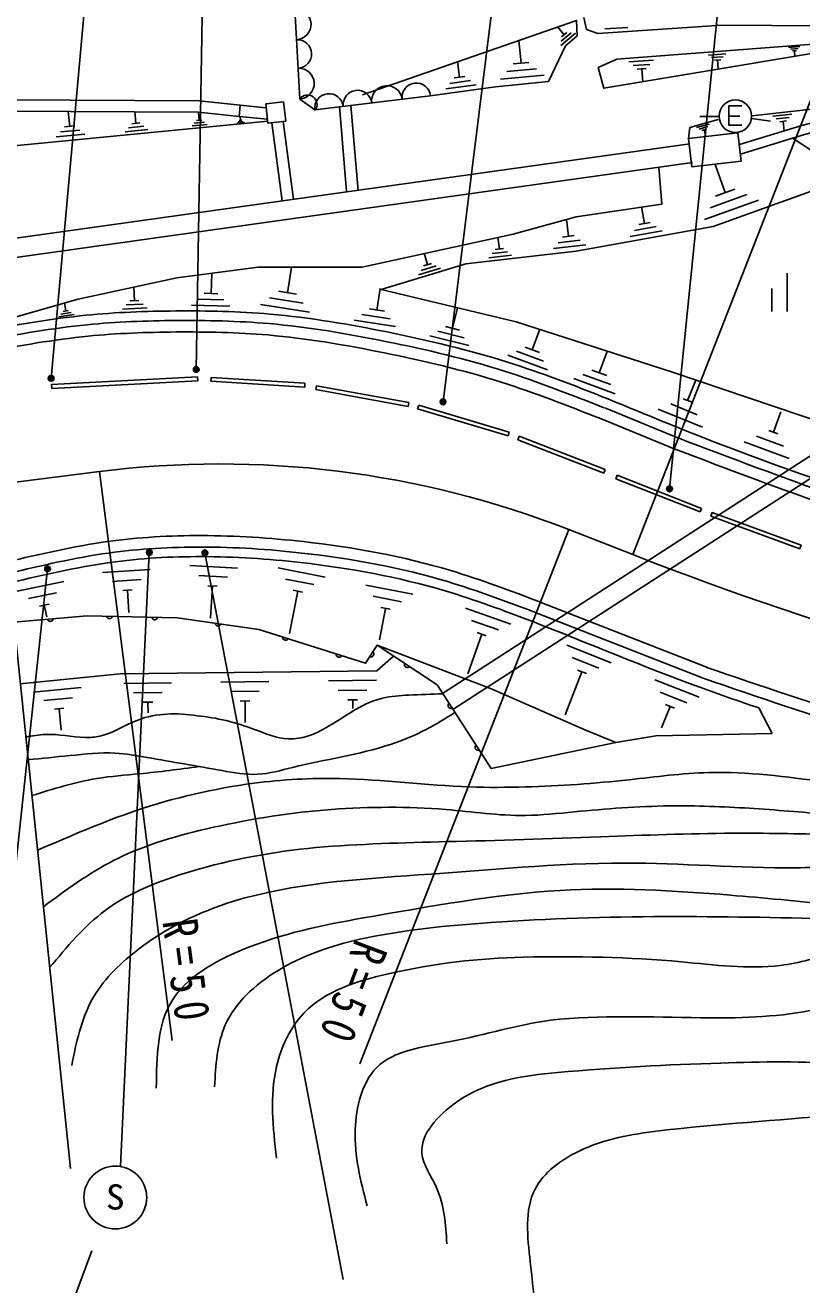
# Model space of a CAD drawing. Units: millimetres, scale not verified. Extents: x 40000 to 680000, y 20000 to 380000.
# Drawn here: x 73898 to 114496, y 254742 to 320632 of the extents above; entities that cross this region are included whole.
import ezdxf
from ezdxf.enums import TextEntityAlignment as Align

# ---------------------------------------------------------------- set-up
doc = ezdxf.new("R2010")
doc.units = ezdxf.units.MM
doc.header["$LTSCALE"] = 1000
doc.layers.add('M-BGD', color=7, linetype='Continuous', lineweight=25)
doc.styles.add('ＭＳ ゴシック', font='')
doc.styles.get('ＭＳ ゴシック').set_extended_font_data('MS Gothic')

msp = doc.modelspace()

# ---------------------------------------------------------------- linework, layer by layer
at = {"layer": 'M-BGD'}
for p, q in [((75252, 302158), (77921, 331686)), ((82839, 302624), (83199, 324442)), ((107581, 296373), (110312, 323510)), ((98411, 322372), (95740, 300927)), ((88001, 321472), (88247, 316770)), ((102071, 320134), (101737, 320532)), ((101914, 319793), (102435, 320230)), ((102209, 320250), (101934, 320018)), ((105404, 320517), (104207, 320435)), ((105658, 292938), (116585, 320878)), ((99819, 318646), (99702, 319836)), ((102660, 320210), (101894, 319567)), ((109624, 319069), (110521, 319137)), ((110389, 318983), (109778, 318937)), ((113802, 319467), (114400, 319513)), ((114312, 319410), (113905, 319379)), ((114008, 319290), (114223, 319307)), ((114116, 319299), (114139, 318987)), ((96603, 317910), (96491, 318734)), ((99077, 318203), (100633, 318356)), ((100231, 318686), (99407, 318605)), ((105451, 318708), (106747, 318807)), ((106555, 318584), (105674, 318517)), ((105897, 318325), (106364, 318361)), ((106130, 318343), (106182, 317669)), ((109933, 318804), (110256, 318828)), ((110094, 318816), (110130, 318350)), ((96099, 317583), (97177, 317730)), ((96889, 317949), (96318, 317871)), ((101036, 318026), (98747, 317801)), ((89035, 316204), (95069, 316942)), ((97465, 317511), (95880, 317294)), ((85142, 316447), (85076, 315851)), ((85133, 316448), (86497, 316317)), ((88247, 316770), (89035, 316204)), ((90331, 316374), (90698, 311934)), ((90929, 316424), (91296, 311984)), ((76223, 315333), (76147, 316110)), ((79681, 315497), (79621, 316118)), ((83136, 315669), (82849, 315641)), ((82992, 315655), (82952, 316069)), ((85076, 315851), (86565, 315708)), ((85228, 315655), (85084, 315641)), ((85156, 315648), (85136, 315855)), ((110174, 315864), (109174, 315856)), ((110684, 315870), (111262, 315870)), ((111866, 315752), (112857, 315614)), ((112988, 315867), (113981, 315977)), ((113840, 315801), (113164, 315726)), ((113341, 315584), (113699, 315624)), ((86576, 315603), (70754, 314073)), ((75738, 315045), (76753, 315143)), ((76491, 315359), (75954, 315307)), ((80316, 315172), (79121, 315057)), ((79294, 315266), (80106, 315345)), ((79896, 315517), (79466, 315476)), ((83415, 315439), (82619, 315362)), ((82734, 315502), (83275, 315554)), ((85367, 315540), (84969, 315501)), ((85027, 315571), (85297, 315597)), ((86783, 315516), (87323, 311447)), ((87378, 315595), (87918, 311526)), ((108987, 315273), (109661, 315463)), ((109583, 315325), (109125, 315196)), ((109264, 315118), (109506, 315187)), ((109385, 315152), (109484, 314802)), ((113520, 315604), (113577, 315087)), ((71223, 309189), (108646, 314431)), ((77015, 314928), (75522, 314783)), ((115220, 313945), (114042, 314710)), ((71362, 308199), (108785, 313441)), ((110496, 311878), (109968, 313347)), ((109698, 311082), (111618, 311772)), ((111004, 312061), (109988, 311696)), ((106271, 310264), (106115, 311135)), ((112232, 311482), (109409, 310468)), ((102298, 309588), (102196, 310466)), ((107204, 309879), (105531, 309579)), ((105751, 309895), (106888, 310099)), ((106573, 310319), (105970, 310210)), ((98685, 308920), (98613, 309540)), ((103206, 309146), (101517, 308949)), ((101756, 309251), (102904, 309385)), ((102602, 309623), (101994, 309552)), ((94930, 308111), (94748, 308708)), ((99325, 308608), (98133, 308469)), ((98302, 308682), (99112, 308777)), ((98899, 308945), (98470, 308895)), ((87610, 306640), (87815, 307977)), ((95615, 307918), (94467, 307569)), ((94595, 307808), (95376, 308046)), ((95136, 308173), (94723, 308048)), ((83615, 306599), (83649, 307638)), ((113735, 307652), (113735, 305652)), ((79609, 306227), (79577, 306902)), ((83974, 306587), (83255, 306610)), ((88073, 306569), (87147, 306711)), ((92283, 305733), (92457, 306863)), ((112935, 306852), (112935, 305652)), ((76018, 305683), (75955, 306094)), ((80278, 305842), (78980, 305780)), ((79177, 305998), (80060, 306040)), ((79843, 306238), (79375, 306216)), ((84593, 305926), (82594, 305992)), ((82925, 306301), (84284, 306257)), ((88769, 305620), (86199, 306015)), ((86673, 306363), (88421, 306095)), ((92674, 305672), (91892, 305793)), ((96238, 304779), (96504, 305838)), ((76452, 305490), (75661, 305369)), ((75768, 305515), (76306, 305597)), ((76160, 305704), (75875, 305661)), ((93263, 304870), (91089, 305204)), ((91490, 305498), (92969, 305271)), ((95464, 304627), (96849, 304279)), ((96605, 304687), (95872, 304871)), ((100406, 303652), (100800, 304726)), ((97093, 303871), (95056, 304383)), ((100778, 303515), (100034, 303788)), ((101196, 302612), (99131, 303370)), ((99582, 303579), (100987, 303064)), ((103909, 302443), (104321, 303566)), ((104298, 302301), (103521, 302586)), ((75278, 301828), (82914, 302233)), ((75278, 301828), (75289, 301628)), ((75289, 301628), (82925, 302033)), ((82914, 302233), (82925, 302033)), ((83620, 302207), (83608, 302008)), ((83608, 302008), (88513, 301704)), ((83620, 302207), (88525, 301904)), ((88525, 301904), (88513, 301704)), ((89130, 301775), (89094, 301578)), ((89130, 301775), (93960, 300890)), ((104735, 301356), (102576, 302149)), ((103048, 302367), (104516, 301828)), ((108526, 300999), (108958, 302058)), ((89094, 301578), (93924, 300693)), ((95716, 285676), (120556, 301737)), ((93960, 300890), (93924, 300693)), ((94469, 300758), (94411, 300567)), ((94411, 300567), (99140, 299151)), ((94469, 300758), (99197, 299342)), ((96259, 284836), (121092, 300893)), ((104193, 300608), (108051, 299033)), ((109305, 299601), (106990, 300546)), ((109031, 300253), (107642, 300820)), ((108757, 300905), (108294, 301094)), ((103966, 300052), (107824, 298477)), ((113009, 299336), (113403, 300404)), ((99197, 299342), (99140, 299151)), ((113244, 299250), (112774, 299423)), ((99717, 299135), (99645, 298948)), ((99645, 298948), (104146, 297204)), ((99717, 299135), (104218, 297390)), ((113836, 297965), (111490, 298830)), ((113540, 298608), (112132, 299127)), ((72561, 296615), (77781, 297280)), ((77781, 297280), (81573, 267521)), ((104218, 297390), (104146, 297204)), ((104851, 297086), (104778, 296900)), ((104778, 296900), (109183, 295171)), ((104851, 297086), (109256, 295358)), ((109256, 295358), (109183, 295171)), ((109818, 295133), (109749, 294945)), ((109749, 294945), (114388, 293248)), ((109818, 295133), (114457, 293436)), ((91386, 266307), (102313, 294247)), ((102313, 294247), (105658, 292938)), ((114457, 293436), (114388, 293248)), ((78883, 260955), (80387, 293043)), ((83292, 293034), (90519, 255028)), ((75070, 292192), (71728, 261099)), ((77933, 292000), (80428, 292160)), ((82502, 292370), (84998, 292221)), ((87119, 292249), (89572, 291767)), ((73474, 291030), (75924, 291528)), ((78464, 291533), (79961, 291629)), ((82972, 291841), (84469, 291752)), ((83441, 291312), (83940, 291282)), ((83691, 291297), (83590, 289615)), ((87513, 291662), (88985, 291372)), ((91703, 291347), (94156, 290865)), ((74063, 290640), (75533, 290939)), ((78995, 291066), (79494, 291098)), ((79245, 291082), (79320, 289910)), ((88153, 291027), (87717, 288810)), ((87908, 291075), (88398, 290978)), ((92097, 290760), (93569, 290471)), ((74653, 290250), (75143, 290349)), ((74898, 290299), (75023, 289684)), ((92736, 290125), (92415, 288488)), ((92491, 290173), (92982, 290077)), ((96919, 290136), (99277, 289307)), ((100822, 290459), (109561, 287026)), ((97225, 289498), (98640, 289001)), ((100603, 289900), (109342, 286467)), ((97766, 288778), (97038, 286706)), ((97531, 288861), (98002, 288695)), ((102207, 288196), (104534, 287282)), ((102490, 287548), (103886, 286999)), ((103005, 286808), (102124, 284565)), ((102773, 286899), (103238, 286716)), ((74330, 285748), (76818, 285994)), ((79055, 286202), (81554, 286232)), ((84127, 286264), (86627, 286294)), ((89756, 286332), (92256, 286362)), ((106809, 286388), (109136, 285474)), ((74877, 285300), (76370, 285447)), ((79561, 285708), (81060, 285726)), ((84633, 285770), (86133, 285788)), ((90262, 285838), (91762, 285856)), ((90768, 285344), (91268, 285350)), ((91018, 285347), (91024, 284885)), ((107092, 285740), (108488, 285191)), ((75424, 284851), (75921, 284901)), ((75673, 284876), (75783, 283763)), ((80067, 285214), (80567, 285220)), ((80317, 285217), (80323, 284663)), ((85139, 285276), (85639, 285282)), ((85389, 285279), (85403, 284149)), ((107607, 285000), (107163, 283871)), ((107374, 285092), (107840, 284909)), ((112954, 283587), (112242, 284919)), ((77389, 256511), (71543, 240882))]:
    msp.add_line(p, q, dxfattribs=at)
for points in [[(69230, 328791), (72561, 296615), (76265, 260824)], [(95069, 316942), (98491, 317410), (101248, 317681), (102135, 319552), (102750, 320069), (102725, 320881), (91524, 316992)], [(103095, 321029), (103242, 320414), (103833, 320192), (110309, 320635), (120748, 320561)], [(70507, 316606), (72908, 316734), (82999, 316682), (85142, 316447)], [(111364, 316414), (110684, 316414), (110684, 315394), (111364, 315394)], [(117766, 316348), (117346, 316495), (111901, 315890)], [(85076, 315851), (82964, 316083), (72922, 316134), (70539, 316007)], [(117933, 315713), (115634, 312172), (109868, 310100), (102703, 308813), (96937, 308141), (92515, 306798), (99568, 305118), (107741, 302487), (116978, 299352)], [(110123, 315701), (108649, 315285), (108570, 314704)], [(111233, 314388), (114505, 315388), (117788, 316261)], [(111292, 313883), (114642, 314907), (117916, 315778)], [(71704, 304890), (76673, 306294), (81823, 307413), (86077, 307973), (91507, 307973), (99400, 309709), (102703, 310604), (107181, 311276), (107019, 313194)], [(98255, 281748), (95427, 286123), (92296, 288198), (91693, 287255), (86111, 289028), (81849, 289631), (77134, 289744), (73307, 289403)], [(75071, 289560), (75086, 289525), (75107, 289497), (75140, 289470), (75171, 289455), (75208, 289446), (75256, 289450), (75291, 289465), (75319, 289486), (75346, 289518), (75361, 289550), (75370, 289587)], [(78163, 289719), (78174, 289683), (78191, 289653), (78220, 289622), (78250, 289603), (78286, 289590), (78334, 289589), (78370, 289600), (78400, 289618), (78431, 289647), (78450, 289677), (78463, 289712)], [(80520, 289663), (80531, 289627), (80548, 289596), (80578, 289565), (80607, 289547), (80643, 289534), (80691, 289533), (80727, 289544), (80758, 289561), (80788, 289590), (80807, 289620), (80820, 289656)], [(83831, 289350), (83838, 289313), (83852, 289281), (83877, 289247), (83904, 289225), (83938, 289208), (83986, 289201), (84023, 289208), (84055, 289222), (84089, 289247), (84111, 289274), (84128, 289308)], [(87363, 288630), (87364, 288592), (87372, 288558), (87391, 288520), (87414, 288494), (87445, 288472), (87491, 288457), (87529, 288458), (87563, 288466), (87601, 288485), (87627, 288508), (87649, 288539)], [(92296, 288198), (98218, 285935), (103121, 283785), (104780, 283106)], [(73641, 286182), (78870, 286700), (92281, 286863), (93152, 287631)], [(90154, 287743), (90155, 287705), (90163, 287671), (90182, 287634), (90205, 287608), (90236, 287585), (90282, 287571), (90320, 287571), (90354, 287579), (90392, 287599), (90418, 287622), (90440, 287653)], [(91914, 287600), (91950, 287591), (91985, 287590), (92027, 287599), (92058, 287614), (92088, 287638), (92113, 287679), (92123, 287715), (92124, 287750), (92115, 287792), (92099, 287823), (92075, 287853)], [(93736, 287243), (93726, 287207), (93725, 287172), (93733, 287130), (93748, 287099), (93772, 287069), (93812, 287042), (93848, 287032), (93883, 287031), (93925, 287039), (93957, 287054), (93986, 287078)], [(96052, 285156), (96029, 285126), (96013, 285095), (96004, 285053), (96006, 285018), (96015, 284981), (96041, 284941), (96071, 284917), (96102, 284902), (96144, 284893), (96179, 284894), (96215, 284904)], [(98255, 281748), (104780, 283106), (106869, 283462), (111245, 283545), (112954, 283587)], [(97467, 282968), (97443, 282938), (97428, 282907), (97419, 282865), (97420, 282830), (97429, 282794), (97455, 282753), (97485, 282730), (97516, 282714), (97558, 282705), (97593, 282707), (97630, 282716)]]:
    msp.add_lwpolyline(points, dxfattribs=at)
for points in [[(120342, 320043), (104820, 318863), (103859, 318419), (104155, 317336)], [(87522, 315604), (86588, 315500), (86475, 316511), (87409, 316615)], [(111333, 313527), (108743, 313224), (108570, 314704), (111161, 315006)]]:
    msp.add_lwpolyline(points, close=True, dxfattribs=at)
for centre, radius in [((111024, 315870), 850), ((82839, 302624), 150), ((82839, 302624), 90), ((82839, 302624), 30), ((75252, 302158), 150), ((75252, 302158), 90), ((75252, 302158), 30), ((95740, 300927), 150), ((95740, 300927), 90), ((95740, 300927), 30), ((107581, 296373), 150), ((107581, 296373), 90), ((107581, 296373), 30), ((80387, 293043), 150), ((80387, 293043), 90), ((80387, 293043), 30), ((83292, 293034), 150), ((83292, 293034), 90), ((83292, 293034), 30), ((75070, 292192), 150), ((75070, 292192), 90), ((75070, 292192), 30), ((78609, 259308), 1642)]:
    msp.add_circle(centre, radius, dxfattribs=at)
for centre, radius, start, end in [((88042, 320673), 800, 272.99704, 92.99704), ((88123, 319125), 750, 272.99704, 92.99704), ((88205, 317577), 800, 272.99704, 92.99704), ((94345, 316854), 750, 6.9776, 186.9776), ((88653, 316478), 500, 324.29331, 144.29331), ((89779, 316295), 750, 6.9776, 186.9776), ((91268, 316477), 750, 6.9776, 186.9776), ((92806, 316665), 800, 6.9776, 186.9776), ((84102, 247681), 50000, 68.64014, 97.26184), ((171219, 460574), 180000, 248.64014, 269.57275)]:
    msp.add_arc(centre, radius, start, end, dxfattribs=at)
for points, knots in [([(71677, 304636), (73472, 304956), (75267, 305276), (77078, 305459), (78635, 305616), (80203, 305671), (81771, 305683), (83415, 305695), (85058, 305659), (86693, 305522), (88778, 305335), (90846, 304984), (92902, 304568), (94994, 304138), (97072, 303649), (99104, 303010), (100881, 302445), (102625, 301780), (104354, 301082), (105649, 300557), (106937, 300020), (108232, 299499), (110938, 298404), (113683, 297410), (116447, 296470), (118930, 295624), (121432, 294834), (123954, 294112), (126315, 293442), (128693, 292835), (131085, 292283), (133849, 291645), (136631, 291081), (139431, 290639), (141195, 290361), (142966, 290131), (144737, 289901)], [0, 0, 0, 0, 1, 1, 1, 2, 2, 2, 3, 3, 3, 4, 4, 4, 5, 5, 5, 6, 6, 6, 7, 7, 7, 8, 8, 8, 9, 9, 9, 10, 10, 10, 11, 11, 11, 12, 12, 12, 12]), ([(71753, 304142), (73539, 304461), (75326, 304780), (77127, 304961), (78669, 305117), (80222, 305171), (81775, 305183), (83402, 305195), (85028, 305159), (86647, 305024), (88714, 304839), (90765, 304490), (92803, 304077), (94879, 303657), (96942, 303171), (98956, 302532), (100720, 301972), (102447, 301294), (104173, 300616)], [0, 0, 0, 0, 1, 1, 1, 2, 2, 2, 3, 3, 3, 4, 4, 4, 5, 5, 5, 6, 6, 6, 6]), ([(71843, 303548), (73619, 303866), (75396, 304184), (77187, 304364), (78711, 304517), (80245, 304571), (81780, 304583), (83386, 304595), (84992, 304560), (86591, 304427), (88638, 304244), (90667, 303898), (92684, 303489), (94740, 303073), (96784, 302592), (98780, 301958), (100534, 301402), (102250, 300727), (103966, 300053)], [0, 0, 0, 0, 1, 1, 1, 2, 2, 2, 3, 3, 3, 4, 4, 4, 5, 5, 5, 6, 6, 6, 6]), ([(108032, 299040), (110773, 297997), (113514, 296953), (116286, 295996), (118773, 295138), (121285, 294349), (123817, 293631), (126187, 292959), (128574, 292348), (130975, 291796), (133747, 291157), (136539, 290596), (139347, 290146), (141048, 289874), (142754, 289642), (144461, 289411)], [0, 0, 0, 0, 1, 1, 1, 2, 2, 2, 3, 3, 3, 4, 4, 4, 5, 5, 5, 5]), ([(107824, 298477), (110570, 297432), (113315, 296387), (116092, 295428), (118589, 294566), (121111, 293775), (123653, 293054), (126033, 292379), (128431, 291766), (130842, 291211), (133625, 290570), (136427, 290006), (139247, 289555), (140960, 289280), (142680, 289047), (144399, 288814)], [0, 0, 0, 0, 1, 1, 1, 2, 2, 2, 3, 3, 3, 4, 4, 4, 5, 5, 5, 5]), ([(72923, 292551), (74666, 292960), (76409, 293368), (78177, 293616), (79813, 293845), (81470, 293937), (83124, 293933), (84902, 293929), (86676, 293815), (88444, 293617), (91047, 293325), (93638, 292852), (96142, 292102), (97718, 291630), (99260, 291048), (100802, 290466)], [0, 0, 0, 0, 1, 1, 1, 2, 2, 2, 3, 3, 3, 4, 4, 4, 5, 5, 5, 5]), ([(73042, 291963), (74772, 292369), (76501, 292776), (78256, 293021), (79866, 293247), (81497, 293337), (83125, 293333), (84878, 293330), (86626, 293217), (88368, 293021), (90943, 292733), (93507, 292265), (95984, 291523), (97546, 291055), (99075, 290478), (100603, 289900)], [0, 0, 0, 0, 1, 1, 1, 2, 2, 2, 3, 3, 3, 4, 4, 4, 5, 5, 5, 5]), ([(112242, 284919), (111216, 285272), (110191, 285625), (109173, 285997), (106232, 287070), (103349, 288298), (100429, 289432), (98920, 290017), (97402, 290577), (95852, 291041), (93396, 291771), (90859, 292228), (88305, 292525), (86584, 292718), (84857, 292830), (83126, 292833), (81520, 292837), (79911, 292748), (78322, 292526), (76578, 292282), (74860, 291878), (73142, 291473)], [0, 0, 0, 0, 1, 1, 1, 2, 2, 2, 3, 3, 3, 4, 4, 4, 5, 5, 5, 6, 6, 6, 7, 7, 7, 7]), ([(109528, 287038), (112381, 286061), (115234, 285084), (118125, 284234), (120879, 283424), (123668, 282730), (126461, 282057), (129440, 281339), (132424, 280645), (135432, 280066), (139222, 279348), (143045, 278805), (146879, 278387), (149427, 278113), (151978, 277894), (154532, 277703), (157223, 277507), (159916, 277336), (162611, 277204), (164852, 277095), (167095, 277012), (169339, 276955), (171709, 276895), (174079, 276862), (176449, 276830)], [0, 0, 0, 0, 1, 1, 1, 2, 2, 2, 3, 3, 3, 4, 4, 4, 5, 5, 5, 6, 6, 6, 7, 7, 7, 8, 8, 8, 8]), ([(109342, 286467), (112200, 285489), (115059, 284510), (117956, 283658), (120719, 282846), (123517, 282149), (126320, 281474), (129310, 280753), (132305, 280057), (135324, 279476), (139126, 278755), (142962, 278210), (146809, 277791), (149365, 277516), (151925, 277296), (154487, 277104), (157183, 276908), (159881, 276737), (162581, 276605), (164827, 276495), (167075, 276412), (169323, 276355), (171694, 276295), (174066, 276263), (176438, 276230)], [0, 0, 0, 0, 1, 1, 1, 2, 2, 2, 3, 3, 3, 4, 4, 4, 5, 5, 5, 6, 6, 6, 7, 7, 7, 8, 8, 8, 8]), ([(73929, 283392), (74271, 283456), (74612, 283521), (74954, 283534), (75646, 283562), (76339, 283384), (77042, 283371), (77295, 283367), (77549, 283384), (77793, 283436), (78493, 283580), (79109, 284024), (79783, 284285), (80753, 284664), (81844, 284662), (82883, 284513), (83912, 284410), (84904, 284162), (85885, 283795), (86467, 283578), (87041, 283330), (87648, 283306), (87832, 283297), (88020, 283309), (88202, 283339), (89318, 283512), (90233, 284305), (91237, 284872), (91665, 285116), (92109, 285314), (92575, 285427), (93019, 285535), (93484, 285566), (93946, 285590), (94543, 285621), (95135, 285639), (95728, 285657)], [0, 0, 0, 0, 1, 1, 1, 2, 2, 2, 3, 3, 3, 4, 4, 4, 5, 5, 5, 6, 6, 6, 7, 7, 7, 8, 8, 8, 9, 9, 9, 10, 10, 10, 11, 11, 11, 12, 12, 12, 12]), ([(74052, 282213), (74775, 282281), (75499, 282349), (76226, 282425), (77020, 282507), (77817, 282598), (78608, 282555), (79166, 282525), (79720, 282429), (80273, 282327), (81580, 282097), (82873, 281876), (84189, 281642), (84808, 281528), (85432, 281416), (86049, 281446), (86662, 281477), (87267, 281655), (87876, 281805), (89596, 282232), (91337, 282459), (92999, 283012), (93637, 283224), (94263, 283484), (94859, 283795), (95374, 284064), (95868, 284371), (96362, 284677)], [0, 0, 0, 0, 1, 1, 1, 2, 2, 2, 3, 3, 3, 4, 4, 4, 5, 5, 5, 6, 6, 6, 7, 7, 7, 8, 8, 8, 9, 9, 9, 9]), ([(74246, 280332), (75366, 280684), (76486, 281036), (77636, 281226), (78376, 281348), (79128, 281402), (79877, 281475), (80919, 281576), (81955, 281712), (82991, 281848)], [0, 0, 0, 0, 1, 1, 1, 2, 2, 2, 3, 3, 3, 3]), ([(74542, 277473), (76240, 278212), (77938, 278952), (79691, 279545), (81689, 280220), (83759, 280704), (85855, 280977), (87342, 281170), (88842, 281257), (90338, 281226), (92606, 281173), (94859, 280874), (97124, 280790), (98099, 280751), (99076, 280757), (100051, 280790), (101860, 280836), (103664, 280968), (105467, 281163), (106858, 281314), (108248, 281502), (109639, 281537), (111661, 281588), (113684, 281318), (115708, 281048)], [0, 0, 0, 0, 1, 1, 1, 2, 2, 2, 3, 3, 3, 4, 4, 4, 5, 5, 5, 6, 6, 6, 7, 7, 7, 8, 8, 8, 8]), ([(74848, 274516), (76032, 275390), (77215, 276265), (78508, 276930), (80133, 277765), (81932, 278269), (83738, 278673), (85780, 279130), (87832, 279461), (89902, 279607), (91894, 279747), (93890, 279772), (95879, 279607), (97273, 279484), (98661, 279276), (100051, 279296), (100901, 279303), (101752, 279397), (102603, 279482), (104263, 279641), (105922, 279771), (107584, 279794), (108975, 279812), (110367, 279756), (111756, 279669), (113130, 279583), (114501, 279468), (115871, 279352)], [0, 0, 0, 0, 1, 1, 1, 2, 2, 2, 3, 3, 3, 4, 4, 4, 5, 5, 5, 6, 6, 6, 7, 7, 7, 8, 8, 8, 9, 9, 9, 9]), ([(75177, 271336), (76076, 272415), (76974, 273494), (78072, 274314), (79375, 275288), (80958, 275896), (82555, 276369), (84710, 277007), (86890, 277399), (89092, 277614), (91380, 277811), (93659, 277862), (95941, 277926), (98624, 277975), (101297, 278074), (103973, 278175), (106275, 278262), (108580, 278350), (110884, 278362), (112580, 278370), (114276, 278337), (115972, 278304)], [0, 0, 0, 0, 1, 1, 1, 2, 2, 2, 3, 3, 3, 4, 4, 4, 5, 5, 5, 6, 6, 6, 7, 7, 7, 7]), ([(76328, 266220), (76574, 267415), (76820, 268611), (77387, 269645), (77931, 270637), (78772, 271480), (79691, 272198), (81224, 273394), (82976, 274238), (84796, 274813), (87946, 275755), (91200, 275947), (94447, 276182), (98081, 276413), (101636, 276807), (105218, 276805), (108197, 276803), (111194, 276529), (114184, 276556), (114835, 276562), (115486, 276582), (116137, 276602)], [0, 0, 0, 0, 1, 1, 1, 2, 2, 2, 3, 3, 3, 4, 4, 4, 5, 5, 5, 6, 6, 6, 7, 7, 7, 7]), ([(80749, 265037), (80773, 266686), (80797, 268335), (81558, 269582), (82308, 270811), (83771, 271650), (85232, 272260), (87343, 273141), (89447, 273541), (91583, 273941), (95052, 274516), (98425, 275177), (101856, 275373), (104803, 275541), (107792, 275367), (110760, 275124), (112524, 274979), (114281, 274810), (116035, 274632)], [0, 0, 0, 0, 1, 1, 1, 2, 2, 2, 3, 3, 3, 4, 4, 4, 5, 5, 5, 6, 6, 6, 6]), ([(83800, 265100), (83862, 266229), (83924, 267358), (84360, 268337), (84875, 269492), (85912, 270438), (87038, 271139), (88394, 271984), (89880, 272471), (91396, 272820), (93687, 273314), (95958, 273535), (98245, 273692), (101258, 273898), (104300, 273991), (107335, 274003), (110278, 274015), (113216, 273952), (116153, 273888)], [0, 0, 0, 0, 1, 1, 1, 2, 2, 2, 3, 3, 3, 4, 4, 4, 5, 5, 5, 6, 6, 6, 6]), ([(87038, 261364), (86854, 262973), (86671, 264583), (87038, 266158), (87278, 267192), (87756, 268210), (88470, 268960), (89576, 270121), (91251, 270638), (92890, 271015), (95307, 271562), (97594, 271823), (99926, 271886), (102710, 271936), (105439, 271892), (108207, 271637), (109935, 271478), (111678, 271237), (113375, 271450), (114367, 271575), (115344, 271856), (116320, 272137)], [0, 0, 0, 0, 1, 1, 1, 2, 2, 2, 3, 3, 3, 4, 4, 4, 5, 5, 5, 6, 6, 6, 7, 7, 7, 7]), ([(91770, 258873), (91434, 260163), (91098, 261452), (91147, 262858), (91189, 264052), (91509, 265330), (92268, 266096), (93175, 267011), (94709, 267195), (96128, 267466), (98003, 267832), (99641, 268349), (101358, 268586), (103952, 268876), (106574, 268739), (109203, 268711), (111127, 268690), (113055, 268727), (114931, 269084), (115482, 269189), (116029, 269322), (116575, 269454)], [0, 0, 0, 0, 1, 1, 1, 2, 2, 2, 3, 3, 3, 4, 4, 4, 5, 5, 5, 6, 6, 6, 7, 7, 7, 7]), ([(95941, 256881), (95879, 257898), (95816, 258916), (95381, 259869), (95110, 260464), (94694, 261034), (94634, 261613), (94532, 262597), (95462, 263606), (96439, 264290), (98080, 265452), (99902, 265669), (101732, 265847), (104725, 266113), (107446, 266253), (110262, 266345), (112395, 266414), (114583, 266456), (116737, 266283), (117232, 266243), (117725, 266192), (118218, 266141)], [0, 0, 0, 0, 1, 1, 1, 2, 2, 2, 3, 3, 3, 4, 4, 4, 5, 5, 5, 6, 6, 6, 7, 7, 7, 7]), ([(100549, 253705), (100468, 254440), (100387, 255175), (100300, 255947), (100153, 257249), (99990, 258657), (100549, 259745), (100996, 260615), (101905, 261281), (102852, 261737), (104190, 262389), (105603, 262618), (107024, 262796), (110169, 263148), (113177, 263360), (116239, 263605), (117773, 263728), (119321, 263859), (120846, 264103), (121127, 264148), (121407, 264197), (121687, 264246)], [0, 0, 0, 0, 1, 1, 1, 2, 2, 2, 3, 3, 3, 4, 4, 4, 5, 5, 5, 6, 6, 6, 7, 7, 7, 7])]:
    msp.add_open_spline(points, degree=3, knots=knots, dxfattribs=at)

# ---------------------------------------------------------------- texts
at = {"layer": 'M-BGD', "style": 'ＭＳ ゴシック', "width": 1.1}
msp.add_text('S', height=1320, dxfattribs=at).set_placement((78114, 258282), align=Align.BOTTOM_LEFT)
at = {"layer": 'M-BGD', "char_height": 1833, "attachment_point": 7, "style": 'ＭＳ ゴシック'}
for insert, rotation in [((81037, 273758), 277.6), ((91137, 272909), 249.3)]:
    msp.add_mtext('\\T1.45;\\W0.8;R=50', dxfattribs=dict(at, insert=insert, rotation=rotation))

doc.saveas('drawing.dxf')
